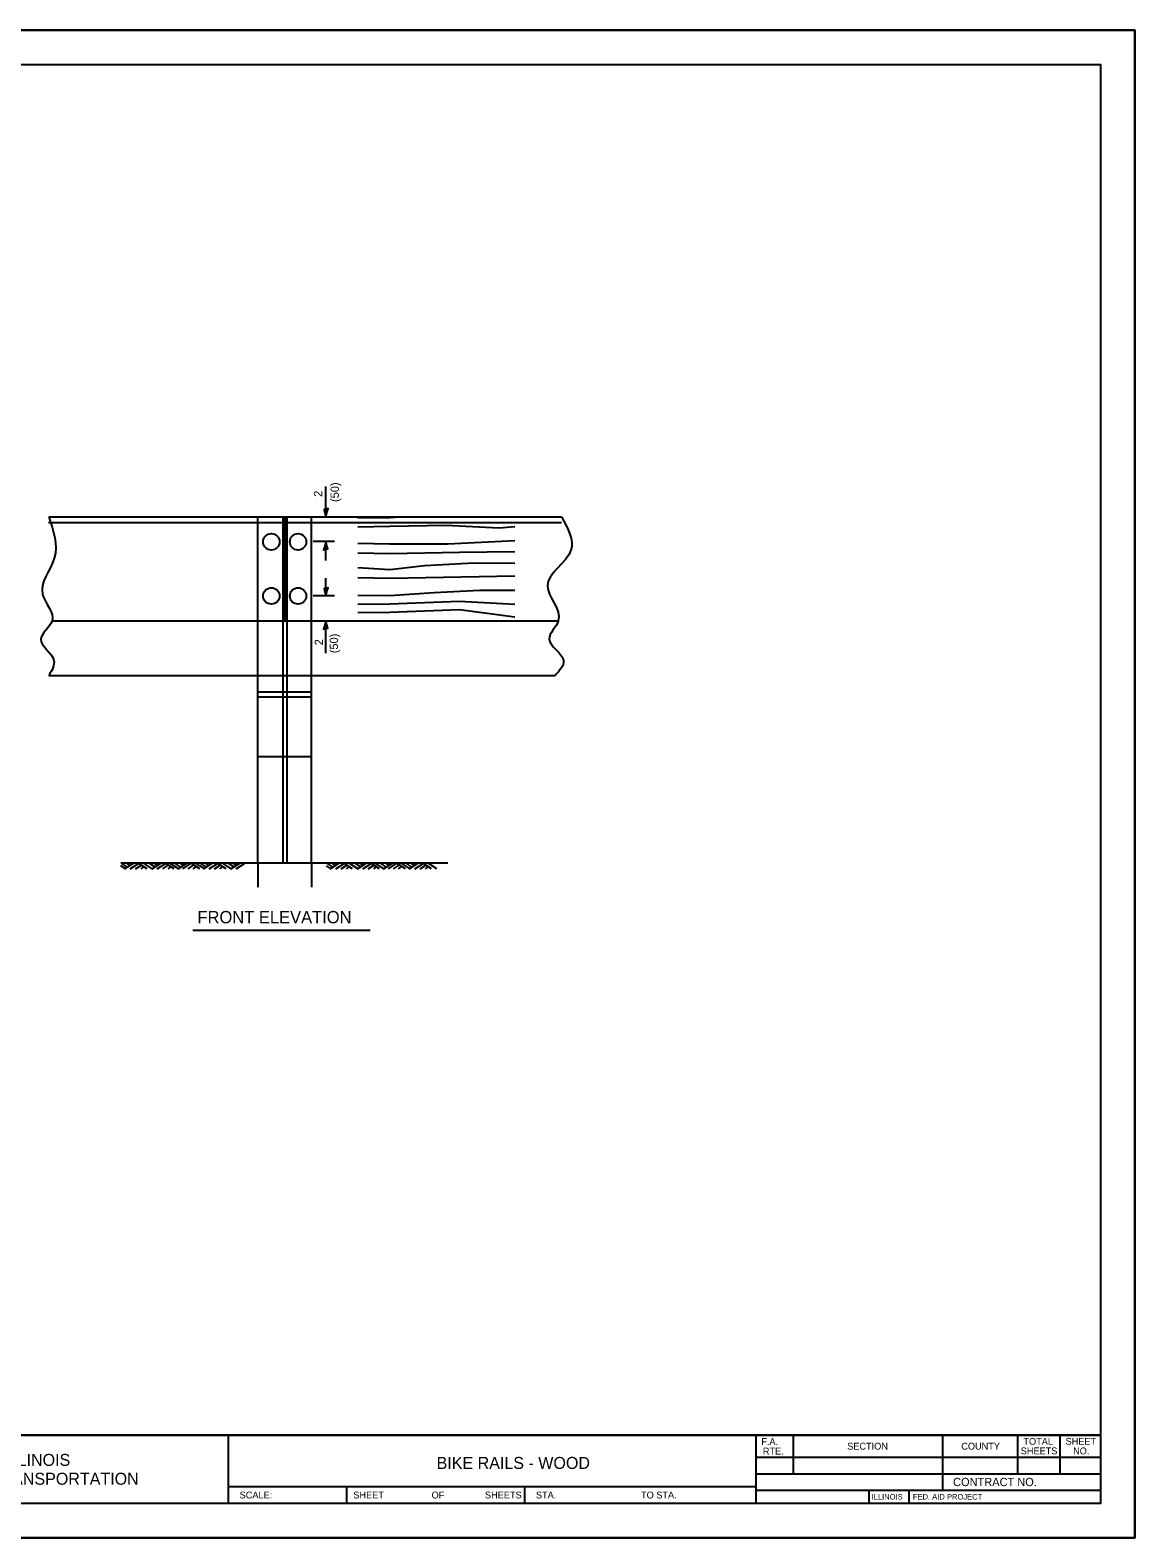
# Model space of a CAD drawing. Extents: x 2201160 to 2202520, y 298519 to 298959.
# Drawn here: x 2202197.7 to 2202519.9, y 298518.8 to 298958.8 of the extents above; entities that cross this region are included whole.
import ezdxf

# ---------------------------------------------------------------- set-up
doc = ezdxf.new("R2010")
doc.units = 0
for name, color, linetype in [('Alignment_EX_50 Notation', 7, 'Continuous'), ('Design_EX_Roadway Dimensions', 7, 'Continuous'), ('Level 21', 7, 'Continuous'), ('Level 48', 7, 'Continuous'), ('Removal_Items', 7, 'Continuous'), ('Sheets_50 Reference Boundary', 7, 'Continuous'), ('Sheets_General Details', 7, 'Continuous'), ('Sheets_Printer Plotting Border', 7, 'Continuous'), ('Topo_Building', 7, 'Continuous')]:
    doc.layers.add(name, color=color, linetype=linetype)

msp = doc.modelspace()

# ---------------------------------------------------------------- linework, layer by layer
at = {"layer": 'Alignment_EX_50 Notation'}
for p, q in [((2202245.12, 298816.76), (2202262.69, 298816.76)), ((2202264.14, 298815.67), (2202264.13, 298815.67)), ((2202271.94, 298816.76), (2202271.94, 298786.41)), ((2202203.11, 298770.47), (2202264.13, 298770.47)), ((2202279.75, 298770.47), (2202350.78, 298770.47))]:
    msp.add_line(p, q, dxfattribs=at)
at = {"layer": 'Design_EX_Roadway Dimensions'}
for p, q in [((2202283.93, 298816.76), (2202283.93, 298825.58)), ((2202286.46, 298809.53), (2202280.26, 298809.53)), ((2202283.93, 298804.05), (2202283.93, 298809.53)), ((2202283.93, 298793.69), (2202283.93, 298798.86)), ((2202286.46, 298793.69), (2202280.26, 298793.69)), ((2202283.93, 298776.97), (2202283.93, 298786.41))]:
    msp.add_line(p, q, dxfattribs=at)
for points in [[(2202283.99, 298818.97), (2202283.4, 298818.89), (2202283.65, 298817.96), (2202283.93, 298816.76), (2202284.25, 298818.04), (2202284.6, 298819.16), (2202283.99, 298818.97), (2202283.6, 298818.87), (2202283.93, 298817.57), (2202284.38, 298818.99), (2202283.88, 298818.78), (2202283.95, 298818.18), (2202284.1, 298818.76)], [(2202283.87, 298807.32), (2202284.46, 298807.4), (2202284.21, 298808.33), (2202283.93, 298809.53), (2202283.62, 298808.25), (2202283.26, 298807.13), (2202283.87, 298807.32), (2202284.26, 298807.42), (2202283.93, 298808.72), (2202283.48, 298807.3), (2202283.98, 298807.51), (2202283.91, 298808.11), (2202283.76, 298807.53)], [(2202283.99, 298795.9), (2202283.4, 298795.82), (2202283.65, 298794.89), (2202283.93, 298793.69), (2202284.25, 298794.97), (2202284.6, 298796.09), (2202283.99, 298795.9), (2202283.6, 298795.8), (2202283.93, 298794.5), (2202284.38, 298795.92), (2202283.88, 298795.71), (2202283.95, 298795.11), (2202284.1, 298795.69)], [(2202283.87, 298784.21), (2202284.46, 298784.29), (2202284.21, 298785.22), (2202283.93, 298786.41), (2202283.62, 298785.14), (2202283.26, 298784.01), (2202283.87, 298784.21), (2202284.26, 298784.31), (2202283.93, 298785.61), (2202283.48, 298784.19), (2202283.98, 298784.4), (2202283.91, 298785), (2202283.76, 298784.42)]]:
    msp.add_lwpolyline(points, dxfattribs=at)
at = {"layer": 'Level 21'}
msp.add_line((2202284.11, 298715.78), (2202319.55, 298715.78), dxfattribs=at)
at = {"layer": 'Level 48'}
msp.add_lwpolyline([(2201839.91, 298958.8), (2202519.91, 298958.8), (2202519.91, 298518.8), (2201839.91, 298518.8)], close=True, dxfattribs=at)
at = {"layer": 'Removal_Items'}
for p, q in [((2202224.16, 298715.78), (2202259.6, 298715.78)), ((2202225.37, 298714.11), (2202224.16, 298714.92)), ((2202226.06, 298714.57), (2202224.33, 298715.73)), ((2202225.22, 298714), (2202227.78, 298715.73)), ((2202226.8, 298715.06), (2202225.84, 298715.73)), ((2202226.87, 298714), (2202229.32, 298715.64)), ((2202228.45, 298714), (2202230.11, 298715.12)), ((2202231.78, 298714), (2202229.2, 298715.73)), ((2202230.01, 298714), (2202230.89, 298714.59)), ((2202233.29, 298714.04), (2202230.8, 298715.73)), ((2202234.08, 298714.58), (2202232.4, 298715.73)), ((2202233.22, 298714), (2202235.78, 298715.73)), ((2202234.8, 298715.08), (2202233.88, 298715.73)), ((2202234.75, 298714), (2202237.19, 298715.64)), ((2202236.33, 298714), (2202237.98, 298715.12)), ((2202239.66, 298714), (2202237.07, 298715.73)), ((2202237.94, 298714), (2202238.79, 298714.58)), ((2202240.92, 298714.05), (2202238.43, 298715.73)), ((2202241.66, 298714.55), (2202239.92, 298715.73)), ((2202240.83, 298714), (2202243.39, 298715.73)), ((2202242.43, 298715.07), (2202241.47, 298715.73)), ((2202242.2, 298714), (2202244.68, 298715.67)), ((2202243.72, 298714), (2202245.43, 298715.17)), ((2202247.19, 298714), (2202244.63, 298715.73)), ((2202245.18, 298714), (2202246.17, 298714.68)), ((2202247.19, 298714.92), (2202246, 298715.73)), ((2202248.4, 298714.11), (2202247.19, 298714.92)), ((2202249.09, 298714.57), (2202247.36, 298715.73)), ((2202248.25, 298714), (2202250.81, 298715.73)), ((2202249.83, 298715.06), (2202248.87, 298715.73)), ((2202249.9, 298714), (2202252.36, 298715.64)), ((2202251.48, 298714), (2202253.14, 298715.12)), ((2202254.81, 298714), (2202252.23, 298715.73)), ((2202253.04, 298714), (2202253.92, 298714.59)), ((2202256.32, 298714.04), (2202253.83, 298715.73)), ((2202257.11, 298714.58), (2202255.43, 298715.73)), ((2202256.25, 298714), (2202258.81, 298715.73)), ((2202257.83, 298715.08), (2202256.91, 298715.73)), ((2202257.78, 298714), (2202260.22, 298715.64)), ((2202285.33, 298714.11), (2202284.11, 298714.92)), ((2202286.01, 298714.57), (2202284.28, 298715.73)), ((2202285.17, 298714), (2202287.73, 298715.73)), ((2202286.75, 298715.06), (2202285.79, 298715.73)), ((2202286.82, 298714), (2202289.28, 298715.64)), ((2202288.4, 298714), (2202290.07, 298715.12)), ((2202291.73, 298714), (2202289.15, 298715.73)), ((2202289.96, 298714), (2202290.84, 298714.59)), ((2202293.24, 298714.04), (2202290.75, 298715.73)), ((2202294.03, 298714.58), (2202292.35, 298715.73)), ((2202293.17, 298714), (2202295.73, 298715.73)), ((2202294.75, 298715.08), (2202293.83, 298715.73)), ((2202294.7, 298714), (2202297.14, 298715.64)), ((2202296.28, 298714), (2202297.93, 298715.12)), ((2202299.61, 298714), (2202297.02, 298715.73)), ((2202297.9, 298714), (2202298.74, 298714.58)), ((2202300.87, 298714.05), (2202298.38, 298715.73)), ((2202301.61, 298714.55), (2202299.87, 298715.73)), ((2202300.78, 298714), (2202303.34, 298715.73)), ((2202302.38, 298715.07), (2202301.42, 298715.73)), ((2202302.16, 298714), (2202304.63, 298715.67)), ((2202303.67, 298714), (2202305.38, 298715.17)), ((2202307.14, 298714), (2202304.58, 298715.73)), ((2202305.13, 298714), (2202306.12, 298714.68)), ((2202307.14, 298714.92), (2202305.95, 298715.73)), ((2202308.36, 298714.11), (2202307.14, 298714.92)), ((2202309.04, 298714.57), (2202307.31, 298715.73)), ((2202308.2, 298714), (2202310.76, 298715.73)), ((2202309.78, 298715.06), (2202308.82, 298715.73)), ((2202309.85, 298714), (2202312.31, 298715.64)), ((2202311.43, 298714), (2202313.09, 298715.12)), ((2202314.76, 298714), (2202312.18, 298715.73)), ((2202312.99, 298714), (2202313.87, 298714.59)), ((2202316.27, 298714.04), (2202313.78, 298715.73))]:
    msp.add_line(p, q, dxfattribs=at)
for points in [[(2202302.6, 298816.46), (2202293.27, 298816.38)], [(2202302.6, 298813.93), (2202293.27, 298813.72)], [(2202305.63, 298816.68), (2202302.6, 298816.46)], [(2202339.06, 298813.88), (2202334.47, 298813.51), (2202318.94, 298814.28), (2202302.6, 298813.93)], [(2202331.29, 298816.68), (2202330.24, 298816.58), (2202328.41, 298816.68)], [(2202302.6, 298808.79), (2202293.27, 298809.01)], [(2202339.06, 298809.8), (2202319.5, 298808.79), (2202302.6, 298808.79)], [(2202302.6, 298806), (2202293.27, 298806.12)], [(2202339.06, 298806.51), (2202322.89, 298806.33), (2202302.6, 298806)], [(2202302.6, 298801.35), (2202293.27, 298801.89)], [(2202339.06, 298803.16), (2202327.13, 298803.26), (2202312.72, 298802.49), (2202302.6, 298801.35)], [(2202302.6, 298798.81), (2202293.27, 298798.99)], [(2202339.06, 298799.46), (2202302.6, 298798.81)], [(2202339.06, 298795.32), (2202328.82, 298795.32), (2202315.55, 298794.55), (2202302.6, 298793.74)], [(2202302.6, 298793.74), (2202293.27, 298793.77)], [(2202302.6, 298791.27), (2202293.27, 298791.18)], [(2202339.06, 298791.2), (2202322.89, 298792.02), (2202302.6, 298791.27)], [(2202302.6, 298788.87), (2202293.27, 298788.78)], [(2202339.06, 298787.53), (2202322.89, 298789.62), (2202302.6, 298788.87)]]:
    msp.add_lwpolyline(points, dxfattribs=at)
at = {"layer": 'Sheets_50 Reference Boundary'}
msp.add_lwpolyline([(2201879.91, 298948.8), (2202509.91, 298948.8), (2202509.91, 298548.8), (2201879.91, 298548.8)], close=True, dxfattribs=at)
at = {"layer": 'Sheets_General Details'}
for p, q in [((2202519.91, 298958.8), (2201839.91, 298958.8)), ((2202519.91, 298518.8), (2202519.91, 298958.8)), ((2202245.15, 298696.13), (2202296.83, 298696.13)), ((2201879.91, 298548.8), (2202509.91, 298548.8)), ((2202255.39, 298548.8), (2202255.39, 298528.8)), ((2202409.39, 298548.8), (2202409.39, 298528.8)), ((2202420.2, 298548.8), (2202420.2, 298537.5)), ((2202463.8, 298548.8), (2202463.8, 298532.7)), ((2202485.64, 298548.8), (2202485.64, 298537.5)), ((2202498.05, 298548.8), (2202498.05, 298537.5)), ((2202409.39, 298542.3), (2202509.91, 298542.3)), ((2202409.39, 298537.5), (2202509.91, 298537.5)), ((2202255.39, 298533.8), (2202409.39, 298533.8)), ((2202289.91, 298533.8), (2202289.91, 298528.8)), ((2202341.91, 298533.8), (2202341.91, 298528.8)), ((2202409.39, 298532.7), (2202509.91, 298532.7)), ((2202442.34, 298532.7), (2202442.34, 298528.8)), ((2202453.94, 298532.7), (2202453.94, 298528.8)), ((2202519.91, 298518.8), (2201839.91, 298518.8))]:
    msp.add_line(p, q, dxfattribs=at)
msp.add_lwpolyline([(2201879.91, 298948.8), (2202509.91, 298948.8), (2202509.91, 298528.8), (2201879.91, 298528.8)], close=True, dxfattribs=at)
at = {"layer": 'Sheets_Printer Plotting Border'}
msp.add_lwpolyline([(2201839.91, 298518.8), (2202519.91, 298518.8), (2202519.91, 298958.8), (2201839.91, 298958.8)], close=True, dxfattribs=at)
at = {"layer": 'Topo_Building'}
for p, q in [((2202202.98, 298815.12), (2202264.13, 298815.12)), ((2202203.11, 298816.76), (2202352.64, 298816.76)), ((2202264.13, 298786.41), (2202264.13, 298816.76)), ((2202264.13, 298815.12), (2202279.75, 298815.12)), ((2202271.34, 298816.76), (2202271.34, 298715.78)), ((2202272.54, 298816.76), (2202272.54, 298715.78)), ((2202279.75, 298786.41), (2202279.75, 298816.76)), ((2202279.75, 298815.12), (2202352.64, 298815.12)), ((2202204.11, 298786.41), (2202351.74, 298786.41)), ((2202264.13, 298715.78), (2202264.13, 298786.41)), ((2202279.75, 298715.78), (2202279.75, 298786.41)), ((2202264.13, 298770.47), (2202279.75, 298770.47)), ((2202264.13, 298765.74), (2202279.75, 298765.74)), ((2202264.13, 298764.2), (2202279.75, 298764.2)), ((2202264.13, 298746.87), (2202279.75, 298746.87)), ((2202224.16, 298715.78), (2202319.55, 298715.78)), ((2202264.13, 298715.78), (2202264.13, 298708.7)), ((2202279.75, 298715.78), (2202279.75, 298708.7))]:
    msp.add_line(p, q, dxfattribs=at)
for centre in [(2202268.03, 298809.48), (2202275.84, 298809.48), (2202268.03, 298793.69), (2202275.84, 298793.69)]:
    msp.add_circle(centre, 2.39, dxfattribs=at)
for points in [[(2202203.11, 298816.76), (2202204.69, 298804.69), (2202201.29, 298794.14), (2202204.11, 298786.41), (2202200.76, 298781.04), (2202204.59, 298774.86), (2202203.11, 298770.47)], [(2202352.64, 298816.76), (2202355.42, 298807), (2202348.55, 298796.63), (2202351.74, 298786.41), (2202349.06, 298781.14), (2202353.27, 298774.77), (2202350.78, 298770.47)]]:
    msp.add_spline(points, degree=3, dxfattribs=at)

# ---------------------------------------------------------------- texts
at = {"layer": 'Design_EX_Roadway Dimensions'}
for s, p in [('(50)', (2202287.71, 298821.11)), ('2', (2202282.86, 298822.6)), ('(50)', (2202287.46, 298776.97)), ('2', (2202283.08, 298779.28))]:
    msp.add_text(s, height=2.4, rotation=90, dxfattribs=at).set_placement(p)
at = {"layer": 'Sheets_General Details'}
for s, height, p in [('FRONT ELEVATION', 3.6, (2202246.48, 298698.15)), ('F.A.  ', 2, (2202410.94, 298545.9)), ('RTE.', 2, (2202411.4, 298543.1)), ('SECTION', 2, (2202436, 298544.55)), ('COUNTY', 2, (2202469.28, 298544.55)), ('SHEETS', 2, (2202486.62, 298543.17)), ('TOTAL', 2, (2202487.41, 298545.97)), ('SHEET', 2, (2202499.7, 298545.97)), ('NO.', 2, (2202501.9, 298543.17)), ('STATE OF ILLINOIS', 3.5, (2202165.94, 298539.8)), ('BIKE RAILS - WOOD', 3.5, (2202316.24, 298538.92)), ('DEPARTMENT OF TRANSPORTATION', 3.5, (2202144.84, 298534.3)), ('CONTRACT NO.      ', 2.4, (2202466.9, 298533.9)), ('SCALE:          ', 2, (2202258.78, 298530.3)), ('SHEET', 2, (2202291.95, 298530.3)), ('OF', 2, (2202314.77, 298530.3)), ('SHEETS', 2, (2202330.35, 298530.3)), ('STA.', 2, (2202345.21, 298530.3)), ('TO STA.', 2, (2202375.87, 298530.3)), ('ILLINOIS', 1.6, (2202443.12, 298529.99)), ('FED. AID PROJECT', 1.6, (2202455.16, 298529.99))]:
    msp.add_text(s, height=height, dxfattribs=at).set_placement(p)

doc.saveas('drawing.dxf')
